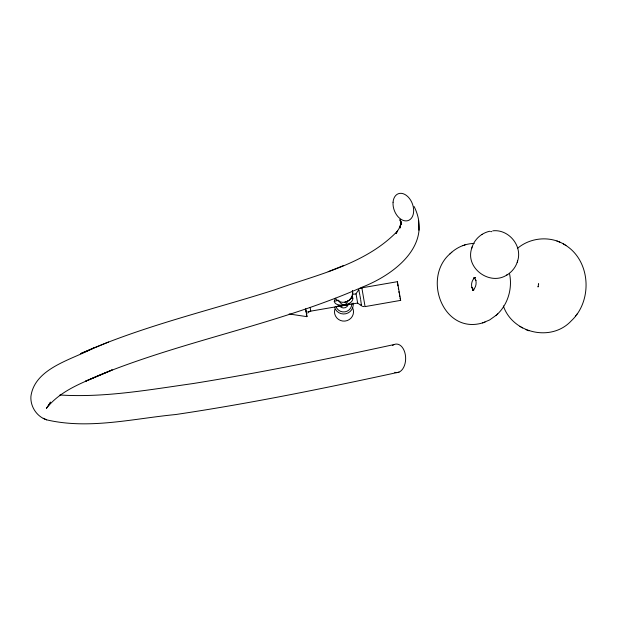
<?xml version="1.0" encoding="UTF-8"?>
<svg xmlns="http://www.w3.org/2000/svg" width="617" height="617" viewBox="0 0 617 617"><rect width="100%" height="100%" fill="white"/><g stroke="black" fill="none" stroke-linecap="round" stroke-linejoin="round"><path stroke-width="0.93" d="M306.757 315.58L306.826 316.668L306.657 314.793M359.927 295.427L358.755 289.789L358.793 290.568M400.086 298.08L400.657 300.456L397.417 281.684L361.824 287.83L361.84 288.401M307.891 311.639L357.629 303.055L361.516 305.801L360.667 299.692M400.672 300.371L365.071 306.603L361.855 287.869M506.812 275.043C489.867 286.118 464.655 268.017 471.828 247.949M517.57 261.145C522.722 245.851 508.632 228.969 492.806 230.82M357.629 303.016L356.017 293.684L358.747 289.782M397.402 281.699L397.487 282.771M414.13 206.533C433.234 245.049 394.24 274.58 362.38 287.082C277.21 324.635 184.398 340.322 98.365 375.568L85.393 381.291L112.186 369.907C89.419 380.404 62.417 387.923 46.391 408.377L50.471 402.269M472.098 247.078C474.62 239.149 481.622 232.933 489.751 231.252M506.441 275.267C511.532 272.39 515.496 267.577 517.301 262.017M471.766 248.173L472.167 246.862M517.239 262.233L517.64 260.922M347.857 300.834C347.062 304.497 342.211 307.089 337.777 305.777M538.24 286.496C538.078 288.501 538.587 281.622 538.649 284.275M48.327 405.701L50.586 402.153M503.333 305.893C512.588 333.342 551.459 342.319 571.273 320.848C592.898 300.741 590.824 260.467 564.948 244.872M575.383 316.282L575.808 315.711M576.625 314.608L577.026 314.076M307.628 313.112L309.449 311.57M347.656 304.49C345.08 306.927 339.766 303.51 339.111 300.795M450.456 253.41C421.573 277.781 443.523 335.525 483.45 322.637M497.248 314.354C508.161 304.088 512.688 287.861 509.441 273.323M451.251 252.685C457.467 247.008 465.742 243.576 474.18 243.43M482.617 322.915L489.643 319.953L496.454 315.079M449.978 253.857L451.752 252.214M495.945 315.549L497.726 313.906M537.916 286.866L538.456 286.381M517.555 248.327C530.828 237.044 551.451 235.54 565.92 245.466M335.656 298.32C328.822 307.605 353.171 307.251 352.87 298.119A4.766 0.933 -10.1 0 1 350.286 298.389M475.237 277.758C474.018 277.519 475.013 277.858 473.717 278.614L474.473 277.92C471.226 280.889 470.424 286.743 473.355 290.16L472.792 289.604L473.709 290.345M481.7 234.599L482.116 234.344M507.29 274.75L507.706 274.496M475.036 277.619L474.342 278.02L474.851 277.758M360.089 288.501L360.937 288.077M349.932 303.88L346.26 305.022M474.874 277.758L474.326 277.92L475.144 277.642M108.53 342.019L80.48 353.703C142.828 325.853 209.734 310.582 274.58 289.882C316.907 274.596 365.411 264.685 397.595 230.974L395.937 233.565L399.068 228.483L401.004 223.57L400.086 228.02L400.811 221.48M93.684 347.895C72.567 359.541 34.737 367.871 30.919 396.376C30.202 406.557 36.819 416.652 46.591 419.83C88.979 429.748 133.102 418.611 175.59 414.547C250.595 403.418 324.92 388.193 398.998 372.136M328.19 271.665L343.337 265.642M462.665 245.666L463.483 245.389M464.254 245.126L465.087 244.849M484.214 322.375L485.031 322.097M394.086 344.548C327.342 359.055 260.389 372.745 192.944 383.566C148.936 389.774 104.481 397.849 59.88 394.988M352.214 294.332L356.009 293.947M342.396 305.685L340.638 305.739M475.044 277.827L474.01 277.519L474.72 277.766M364.146 306.672L362.318 306.256M306.842 316.644L289.157 313.984M558.693 241.71L559.804 242.149M556.889 241.008L558.015 241.448M526.016 329.663L527.119 330.095M527.805 330.357L528.923 330.797M473.686 290.252C472.414 289.674 473.278 289.936 472.668 290.144L473.987 289.149L473.231 289.851C475.915 287.476 476.64 283.458 475.776 280.087L475.884 280.488L474.35 277.611C475.468 278.691 473.424 276.825 474.473 277.758M43.244 418.264L46.591 419.83M563.275 243.862L564.262 244.463M519.892 326.347L520.864 326.941M521.55 327.349L522.537 327.951M351.767 296.484L352.855 298.08M357.621 303.055L357.49 302.608M361.485 305.77L361.292 305.053M399.986 220.184L401.621 224.48L400.071 219.359L401.027 223.77L400.88 221.264M306.734 316.428L306.371 314.855M306.688 316.259L306.34 314.724M310.559 310.621L310.706 311.161L310.212 307.59M361.253 304.875L361.169 304.474M399.793 296.6L399.461 294.857M399.114 292.944L398.883 291.617M360.058 296.183L360.536 298.921M305.7 308.739L306.711 315.241M398.32 288.309L398.428 288.957M305.978 310.397L306.047 310.829M306.248 312.063L306.31 312.457M397.934 285.895L397.633 283.897M306.526 313.883L306.61 314.508M305.963 311.261L306.024 311.801M418.442 220.524L418.92 230.226M338.239 300.117A4.766 0.933 -10.1 0 1 334.098 301.343M352.43 290.707A9.525 9.34 -2.5 0 1 335.332 298.281M352.477 290.923A9.517 9.332 -2.5 0 1 344.826 302.176M348.243 304.497A4.766 4.666 -2.5 0 1 339.527 305.693M351.79 303.772A8.129 7.967 -2.5 0 1 335.949 306.51M353.078 303.032A9.525 9.34 -2.5 0 1 345.79 313.76A9.525 9.34 -2.5 0 1 334.514 307.173M352.546 307.644A9.525 9.34 -2.5 0 1 344.965 321.079A9.525 9.34 -2.5 0 1 334.792 309.441M490.608 231.56A23.816 16.073 69.4 0 1 491.872 231.66M392.535 345.458A14.291 9.101 89.4 0 1 405.577 356.68A14.291 9.101 89.4 0 1 394.703 372.306M472.56 290.121L473.378 289.843L472.591 290.059M472.915 289.666L472.522 289.134L472.892 289.697M471.928 287.645L471.812 287.275L471.928 287.676M393.06 202.245A14.291 9.641 69.4 0 0 407.582 220.724A14.291 9.641 69.4 0 0 409.379 198.365A14.291 9.641 69.4 0 0 393.06 202.245"/></g></svg>
